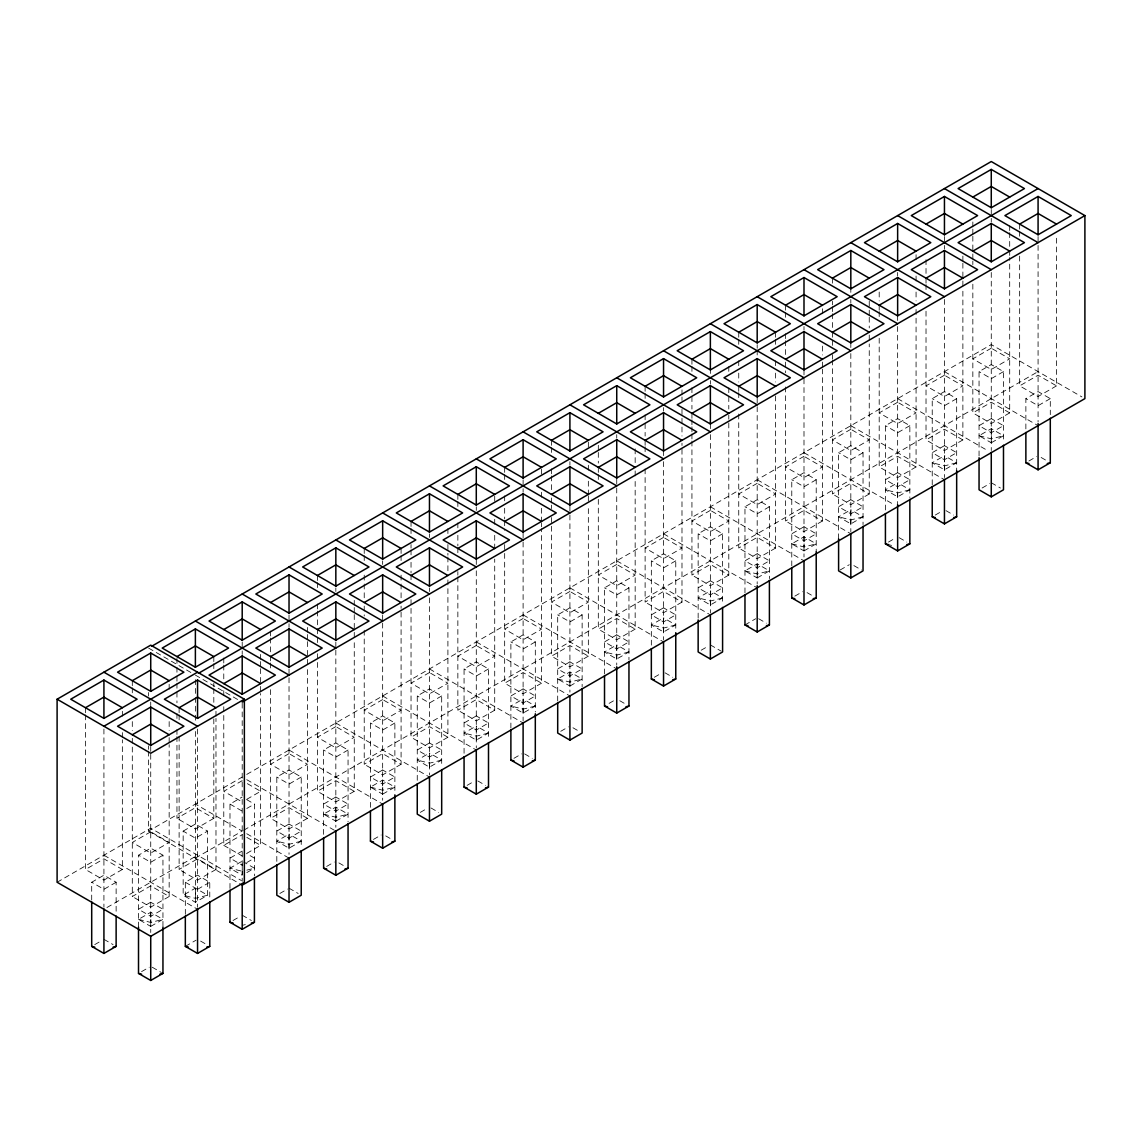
<?xml version="1.0" encoding="UTF-8"?>
<svg xmlns="http://www.w3.org/2000/svg" width="1142" height="1142" viewBox="0 0 1142 1142"><rect width="100%" height="100%" fill="white"/><g stroke="black" fill="none" stroke-linecap="round" stroke-linejoin="round"><path stroke-width="0.75" stroke-dasharray="5 3.75" d="M150.73 926.405L162.949 919.353L150.73 912.287L138.51 919.353L150.73 926.405L150.815 919.31M242.275 871.303L242.204 875.257L229.985 868.206L242.204 861.139L242.275 871.303L229.985 868.206M289.026 848.221L289.026 834.117L276.807 841.169L289.026 848.221L301.231 841.169L289.026 834.117M335.834 821.198L348.053 814.146L335.834 807.094L323.614 814.146L335.834 821.198L335.919 814.103M382.656 794.161L394.875 787.109L382.656 780.057L370.436 787.109L382.656 794.161L382.727 787.081M429.463 767.138L429.463 753.035L417.258 760.087L429.463 767.138L441.683 760.087L429.463 753.035M476.285 740.102L476.285 725.998L464.066 733.05L476.285 740.102L488.505 733.05L476.285 725.998M523.107 713.079L523.107 698.975L510.888 706.027L523.107 713.079L535.312 706.027L523.107 698.975M569.915 686.042L582.135 678.99L569.915 671.939L557.696 678.99L569.915 686.042L570.001 678.962M616.737 659.02L616.737 644.916L604.518 651.968L616.737 659.02L628.957 651.968L616.737 644.916M663.545 631.983L663.545 617.879L651.34 624.931L663.545 631.983L675.764 624.931L663.545 617.879M710.367 604.96L710.367 590.857L698.147 597.908L710.367 604.96L722.586 597.908L710.367 590.857M757.189 577.938L769.408 570.872L757.189 563.82L744.969 570.872L757.189 577.938L757.26 570.843M803.997 550.901L816.216 543.849L803.997 536.797L791.777 543.849L803.997 550.901L804.082 543.806M850.819 523.878L850.819 509.76L838.599 516.812L850.819 523.878L863.038 516.812L850.819 509.76M897.641 496.841L897.641 482.738L885.421 489.79L897.641 496.841L909.846 489.79L897.641 482.738M944.448 469.819L944.448 455.701L932.229 462.767L944.448 469.819L956.668 462.767L944.448 455.701M991.27 442.782L1003.49 435.73L991.27 428.678L979.051 435.73L991.27 442.782L991.342 435.702M57.1 882.252L150.73 828.193L241.347 880.511M148.574 751.136L148.574 831.105L242.204 777.045M246.729 774.433L991.27 344.584L1081.874 396.888M85.479 714.835L85.479 869.476L103.922 858.841L122.351 869.476L122.351 739.731M176.953 736.576L176.953 818.329L195.382 807.694L213.811 818.329L213.811 715.235M242.204 780.657L223.775 791.306L242.204 801.941M91.703 900.067L91.703 882.252L103.922 875.2L116.127 882.252L116.127 914.314M138.51 927.09L138.51 855.215L150.73 848.163L162.949 855.215L162.949 927.09M183.163 831.105L195.382 824.053L207.601 831.105L207.601 895.228L195.382 902.28L183.163 895.228L183.163 831.105L195.382 838.157L207.601 831.105M229.985 888.419L229.985 804.082L242.204 797.016M276.807 861.382L276.807 777.045L289.026 769.993L301.231 777.045L301.231 847.136M323.614 834.359L323.614 750.023L335.834 742.957L348.053 750.023L348.053 821.883M370.436 807.323L370.436 722.986L382.656 715.934L394.875 722.986L394.875 793.076M417.258 780.3L417.258 695.963L429.463 688.912L441.683 695.963L441.683 766.054M464.066 753.263L464.066 668.927L476.285 661.875L488.505 668.927L488.505 739.017M510.888 728.025L510.888 641.904L523.107 634.852L535.312 641.904L535.312 711.994M557.696 700.988L557.696 614.867L569.915 607.815L582.135 614.867L582.135 686.742M604.518 673.966L604.518 587.845L616.737 580.793L628.957 587.845L628.957 659.705M651.34 645.144L651.34 560.808L663.545 553.756L675.764 560.808L675.764 630.898M698.147 618.122L698.147 533.785L710.367 526.733L722.586 533.785L722.586 603.875M744.969 592.869L744.969 506.748L757.189 499.696L769.408 506.748L769.408 578.623M791.777 565.847L791.777 479.726L803.997 472.674L816.216 479.726L816.216 551.6M838.599 538.81L838.599 452.689L850.819 445.637L863.038 452.689L863.038 524.563M885.421 510.003L885.421 425.666L897.641 418.614L909.846 425.666L909.846 497.541M932.229 484.75L932.229 398.629L944.448 391.578L956.668 398.629L956.668 470.504M979.051 455.943L979.051 371.607L991.27 364.555L1003.49 371.607L1003.49 441.697M122.351 869.476L103.922 880.125L85.479 869.476M213.811 818.329L195.382 828.978L176.953 818.329M246.815 799.286L260.633 791.306L246.815 783.326M116.127 882.252L103.922 889.304L91.703 882.252M162.949 855.215L150.73 862.281L138.51 855.215M246.786 808.479L254.423 804.082L254.423 875.943M301.231 777.045L289.026 784.097L276.807 777.045M348.053 750.023L335.834 757.075L323.614 750.023M394.875 722.986L382.656 730.038L370.436 722.986M441.683 695.963L429.463 703.015L417.258 695.963M488.505 668.927L476.285 675.978L464.066 668.927M535.312 641.904L523.107 648.956L510.888 641.904M582.135 614.867L569.915 621.919L557.696 614.867M628.957 587.845L616.737 594.896L604.518 587.845M675.764 560.808L663.545 567.86L651.34 560.808M722.586 533.785L710.367 540.837L698.147 533.785M769.408 506.748L757.189 513.8L744.969 506.748M816.216 479.726L803.997 486.777L791.777 479.726M863.038 452.689L850.819 459.755L838.599 452.689M909.846 425.666L897.641 432.718L885.421 425.666M956.668 398.629L944.448 405.695L932.229 398.629M1003.49 371.607L991.27 378.659L979.051 371.607M106.934 907.533L197.552 855.215M195.382 858.127L242.204 831.105L195.382 804.082M243.717 830.234L1038.078 371.607M132.301 738.317L132.301 896.513L150.73 885.864L169.159 896.513L169.159 744.684M179.123 736.162L179.123 869.476L197.552 858.841L215.981 869.476L215.981 718.389M223.775 706.712L223.775 845.366L242.204 834.716M270.583 689.625L270.583 818.329L289.026 807.694L307.455 818.329L307.455 666.514M317.405 653.709L317.405 791.306L335.834 780.657L354.263 791.306L354.263 639.477M364.227 630.227L364.227 764.269L382.656 753.634L401.085 764.269L401.085 606.074M411.034 599.65L411.034 737.247L429.463 726.612L447.907 737.247L447.907 579.051M457.856 576.91L457.856 710.224L476.285 699.575L494.714 710.224L494.714 559.123M504.664 553.427L504.664 683.187L523.107 672.552L541.536 683.187L541.536 528.546M551.486 517.512L551.486 656.165L569.915 645.515L588.344 656.165L588.344 505.078M598.308 499.368L598.308 629.128L616.737 618.493L635.166 629.128L635.166 478.041M645.116 468.791L645.116 602.105L663.545 591.456L681.988 602.105L681.988 443.167M691.938 441.026L691.938 575.068L710.367 564.433L728.796 575.068L728.796 415.103M738.746 413.989L738.746 548.046L757.189 537.397L775.618 548.046L775.618 392.662M785.568 386.967L785.568 521.009L803.997 510.374L822.426 521.009L822.426 369.194M832.39 359.944L832.39 493.986L850.819 483.337L869.248 493.986L869.248 343.942M879.197 338.246L879.197 466.95L897.641 456.315L916.07 466.95L916.07 308.026M926.019 311.209L926.019 439.927L944.448 429.278L962.877 439.927L962.877 288.098M972.841 284.187L972.841 412.89L991.27 402.255L1009.699 412.89L1009.699 257.521M1019.649 256.108L1019.649 385.868L1038.078 375.218L1056.521 385.868L1056.521 234.781M185.332 914.314L185.332 882.252L197.552 875.2L209.771 882.252L209.771 900.067M242.204 851.076L229.985 858.127L242.204 865.193M1025.873 428.921L1025.873 398.629L1038.078 391.578L1050.297 398.629L1050.297 414.66M169.159 896.513L150.73 907.148L132.301 896.513M215.981 869.476L197.552 880.125L179.123 869.476M246.815 853.345L260.633 845.366L260.633 693.537M307.455 818.329L289.026 828.978L270.583 818.329M354.263 791.306L335.834 801.941L317.405 791.306M401.085 764.269L382.656 774.918L364.227 764.269M447.907 737.247L429.463 747.882L411.034 737.247M494.714 710.224L476.285 720.859L457.856 710.224M541.536 683.187L523.107 693.836L504.664 683.187M588.344 656.165L569.915 666.8L551.486 656.165M635.166 629.128L616.737 639.777L598.308 629.128M681.988 602.105L663.545 612.74L645.116 602.105M728.796 575.068L710.367 585.718L691.938 575.068M775.618 548.046L757.189 558.681L738.746 548.046M822.426 521.009L803.997 531.658L785.568 521.009M869.248 493.986L850.819 504.621L832.39 493.986M916.07 466.95L897.641 477.599L879.197 466.95M962.877 439.927L944.448 450.562L926.019 439.927M1009.699 412.89L991.27 423.539L972.841 412.89M1056.521 385.868L1038.078 396.502L1019.649 385.868M94.757 944.605L100.867 941.079M197.552 889.304L209.771 882.252M246.786 862.538L254.423 858.127L246.786 853.731M1050.297 398.629L1038.078 405.695L1025.873 398.629M246.786 872.602L254.423 868.206L243.731 862.024M141.565 971.642L149.202 967.231M185.332 946.375L196.024 940.209M233.039 920.495L239.149 916.969M279.861 893.472L287.498 889.061M326.669 866.435L334.306 862.024M373.491 839.413L381.128 835.002M420.299 812.376L426.409 808.85M467.121 785.353L473.231 781.827M513.943 758.317L521.58 753.906M560.751 731.294L568.388 726.883M609.1 703.372L615.21 699.846M654.395 677.235L660.49 673.709M701.202 650.198L707.312 646.672M744.969 624.931L755.661 618.764M794.832 596.138L802.469 591.742M840.127 570.001L849.291 564.705M888.476 542.079L894.586 538.553M935.284 515.056L941.393 511.53M982.106 488.019L989.743 483.623M1028.913 460.997L1036.551 456.586M979.051 435.73L991.342 438.842L1003.49 435.73M956.668 462.767L944.534 465.865L932.229 462.767M909.846 489.79L897.712 492.901L885.421 489.79M863.038 516.812L850.89 519.924L838.599 516.812M791.777 543.849L804.082 546.961L816.216 543.849M744.969 570.872L757.26 573.983L769.408 570.872M722.586 597.908L710.452 601.006L698.147 597.908M675.764 624.931L663.63 628.043L651.34 624.931M628.957 651.968L616.808 655.065L604.518 651.968M557.696 678.99L570.001 682.102L582.135 678.99M535.312 706.027L523.179 709.125L510.888 706.027M488.505 733.05L476.371 736.162L464.066 733.05M441.683 760.087L429.549 763.184L417.258 760.087M370.436 787.109L382.727 790.221L394.875 787.109M323.614 814.146L335.919 817.244L348.053 814.146M301.231 841.169L289.097 844.281L276.807 841.169M246.829 870.147L254.423 868.206M138.51 919.353L150.815 922.451L162.949 919.353M242.275 925.363L245.316 924.592M888.49 544.62L891.559 545.405M944.448 371.607L1038.078 425.666M1041.133 457.471L1047.243 460.997M897.641 398.629L988.244 450.947M991.27 482.738L1000.435 488.019M850.819 425.666L944.448 479.726M945.976 510.645L953.613 515.056M803.997 452.689L894.614 505.007M899.168 537.682L906.791 542.079M757.189 479.726L850.819 533.785M853.873 565.59L861.511 570.001M710.367 506.748L803.997 560.808M807.051 592.612L813.161 596.138M663.545 533.785L757.189 587.845M758.716 618.764L766.353 623.175M616.737 560.808L708.854 613.996M710.367 644.916L721.059 651.083M569.915 587.845L663.545 641.904M665.072 672.824L672.709 677.235M523.107 614.867L616.737 668.927M619.792 700.731L625.902 704.257M476.285 641.904L569.915 695.963M572.97 727.768L579.08 731.294M429.463 668.927L523.107 722.986M524.635 753.906L532.258 758.317M382.656 695.963L476.285 750.023M477.813 780.942L485.45 785.353M335.834 722.986L429.463 777.045M430.991 807.965L438.628 812.376M190.857 672.481L148.574 648.071L148.574 651.625M195.382 675.093L237.679 699.518M289.026 750.023L382.656 804.082M385.71 835.887L391.82 839.413M246.729 779.658L335.834 831.105M246.786 799.671L254.423 804.082M338.889 862.909L344.998 866.435M229.985 804.082L242.204 811.134M246.729 833.717L289.026 858.127M246.815 837.386L260.633 845.366M223.775 845.366L242.204 856M289.026 888.176L298.176 893.472M148.574 831.105L240.691 884.293M185.332 882.252L207.601 895.228L195.468 898.34L183.163 895.228L195.382 888.176L195.382 902.28L195.382 731.208M242.204 915.199L251.368 920.495M103.922 855.215L197.552 909.275M200.607 941.079L206.716 944.605M103.922 939.324L113.087 944.605M152.257 967.231L161.422 972.527M991.27 428.678L991.342 438.842M803.997 536.797L804.082 546.961M757.189 563.82L757.26 573.983M569.915 671.939L570.001 682.102M382.656 780.057L382.727 790.221M335.834 807.094L335.919 817.244M150.73 912.287L150.815 922.451M1038.078 236.537L1038.078 243.689M1038.078 245.416L1038.078 421.869M1019.649 224.118L1019.649 229.442M1019.649 231.226L1019.649 236.551M1009.699 225.531L1009.699 230.855M1009.699 232.64L1009.699 248.628M1009.699 250.412L1009.699 255.737M991.27 209.5L991.27 216.666M991.27 218.393L991.27 221.991M991.27 272.453L991.27 450.533M972.841 221.976L972.841 227.301M972.841 229.085L972.841 234.41M972.841 236.194L972.841 252.182M972.841 253.967L972.841 259.291M972.841 261.075L972.841 264.63M962.877 256.108L962.877 261.447M962.877 263.217L962.877 279.219M962.877 280.989L962.877 287.056M944.448 236.537L944.448 243.689M944.448 245.416L944.448 249.027M944.448 299.475L944.448 477.556M926.019 259.662L926.019 273.88M926.019 278.177L926.019 283.501M926.019 284.544L926.019 291.653M916.07 254.695L916.07 260.033M916.07 276.021L916.07 281.36M916.07 292.024L916.07 300.917M897.641 272.453L897.641 276.05M897.641 316.891L897.641 320.488M897.641 326.512L897.641 504.735M879.197 292.024L879.197 300.917M879.197 305.2L879.197 310.538M879.197 311.58L879.197 318.689M869.248 301.274L869.248 308.383M869.248 310.167L869.248 315.506M869.248 317.276L869.248 327.94M869.248 335.049L869.248 342.157M850.819 288.812L850.819 292.366M850.819 299.475L850.819 303.087M850.819 342.871L850.819 347.525M850.819 353.535L850.819 531.758M832.39 278.177L832.39 283.501M832.39 301.274L832.39 304.828M832.39 306.613L832.39 311.952M832.39 313.722L832.39 327.94M832.39 332.236L832.39 338.603M832.39 340.387L832.39 345.712M832.39 354.605L832.39 358.888M822.426 308.754L822.426 314.093M822.426 346.083L822.426 354.976M822.426 362.085L822.426 368.152M803.997 326.512L803.997 330.109M803.997 369.908L803.997 378.102M803.997 378.83L803.997 557.01M785.568 305.2L785.568 310.538M785.568 312.308L785.568 317.647M785.568 333.635L785.568 338.974M785.568 340.759L785.568 354.976M785.568 362.085L785.568 372.749M775.618 332.236L775.618 337.561M775.618 339.345L775.618 344.67M775.618 360.672L775.618 365.997M775.618 373.12L775.618 381.999M757.189 344.656L757.189 348.253M757.189 349.98L757.189 357.146M757.189 397.973L757.189 584.033M738.746 332.236L738.746 337.561M738.746 339.345L738.746 344.67M738.746 360.672L738.746 365.997M738.746 373.12L738.746 381.999M738.746 386.296L738.746 391.62M738.746 392.662L738.746 398.729M728.796 366.368L728.796 371.707M728.796 387.695L728.796 394.804M728.796 396.588L728.796 409.036M710.367 369.908L710.367 373.463M710.367 380.572L710.367 384.169M710.367 425.01L710.367 428.607M710.367 434.631L710.367 612.854M691.938 359.259L691.938 364.598M691.938 366.368L691.938 371.707M691.938 387.695L691.938 394.804M691.938 396.588L691.938 409.036M691.938 413.318L691.938 418.657M691.938 419.699L691.938 425.766M691.938 426.808L691.938 432.875M691.938 433.917L691.938 439.984M681.988 389.85L681.988 395.175M681.988 396.959L681.988 400.514M681.988 409.393L681.988 416.502M681.988 418.286L681.988 436.058M663.545 407.594L663.545 411.191M663.545 450.99L663.545 455.629M663.545 461.653L663.545 639.877M645.116 386.296L645.116 391.62M645.116 393.405L645.116 398.729M645.116 414.732L645.116 421.841M645.116 423.611L645.116 436.058M645.116 440.341L645.116 445.68M645.116 446.722L645.116 452.789M635.166 448.863L635.166 463.095M635.166 470.932L635.166 476.271M616.737 434.631L616.737 438.228M616.737 479.069L616.737 486.906M616.737 487.948L616.737 665.129M598.308 445.309L598.308 450.647M598.308 452.418L598.308 463.095M598.308 467.378L598.308 472.717M598.308 474.487L598.308 481.596M588.344 442.125L588.344 449.234M588.344 465.237L588.344 470.561M588.344 481.225L588.344 495.457M588.344 496.185L588.344 503.294M569.915 461.653L569.915 465.251M569.915 506.092L569.915 513.986M569.915 514.985L569.915 692.152M551.486 440.341L551.486 445.68M551.486 447.464L551.486 454.573M551.486 468.791L551.486 474.116M551.486 475.9L551.486 491.902M551.486 497.955L551.486 503.294M551.486 505.078L551.486 508.633M541.536 469.148L541.536 476.271M541.536 492.259L541.536 497.598M541.536 508.261L541.536 522.479M541.536 523.207L541.536 526.762M523.107 479.797L523.107 486.949M523.107 488.69L523.107 492.288M523.107 533.114L523.107 541.008M523.107 542.007L523.107 720.973M504.664 467.378L504.664 472.717M504.664 474.487L504.664 479.826M504.664 495.814L504.664 501.152M504.664 508.261L504.664 518.925M504.664 520.709L504.664 530.316M504.664 544.548L504.664 551.657M494.714 496.185L494.714 503.294M494.714 519.296L494.714 524.621M494.714 535.284L494.714 549.502M476.285 506.82L476.285 510.431M476.285 560.151L476.285 564.491M476.285 570.814L476.285 747.996M457.856 494.4L457.856 499.739M457.856 501.524L457.856 506.848M457.856 522.85L457.856 528.175M457.856 535.284L457.856 545.947M457.856 547.732L457.856 553.071M457.856 571.571L457.856 575.125M447.907 528.546L447.907 535.655M447.907 544.548L447.907 555.212M447.907 556.982L447.907 572.984M429.463 533.856L429.463 537.454M429.463 587.916L429.463 591.513M429.463 597.851L429.463 775.018M411.034 521.437L411.034 526.762M411.034 528.546L411.034 533.885M411.034 544.548L411.034 548.103M411.034 549.873L411.034 555.212M411.034 562.321L411.034 572.984M411.034 574.754L411.034 580.093M401.085 548.46L401.085 553.799M401.085 555.569L401.085 562.692M401.085 575.125L401.085 582.234M401.085 584.019L401.085 600.007M382.656 560.879L382.656 564.491M382.656 614.938L382.656 622.105M382.656 623.089L382.656 800.271M364.227 548.46L364.227 553.799M364.227 555.569L364.227 562.692M364.227 575.125L364.227 582.234M364.227 584.019L364.227 600.007M364.227 606.074L364.227 616.009M354.263 600.378L354.263 605.717M354.263 607.487L354.263 612.826M354.263 614.596L354.263 630.598M354.263 632.368L354.263 637.707M335.834 587.916L335.834 591.513M335.834 641.975L335.834 649.127M335.834 650.126L335.834 827.308M317.405 575.497L317.405 580.821M317.405 582.606L317.405 587.93M317.405 603.932L317.405 609.271M317.405 611.041L317.405 627.044M317.405 628.814L317.405 643.046M307.455 627.415L307.455 632.739M307.455 634.524L307.455 639.848M307.455 641.633L307.455 657.621M307.455 659.405L307.455 664.73M289.026 614.938L289.026 627.429M289.026 668.998L289.026 854.33M270.583 630.969L270.583 636.294M270.583 638.078L270.583 654.066M270.583 655.851L270.583 661.175M270.583 662.96L270.583 670.068M260.633 654.437L260.633 659.776M260.633 661.546L260.633 666.885M260.633 668.655L260.633 684.658M260.633 686.428L260.633 691.767M242.204 641.975L242.204 649.127M242.204 650.854L242.204 654.466M242.204 703.144L242.204 881.367M223.775 657.992L223.775 663.331M223.775 665.101L223.775 679.319M223.775 690.724L223.775 696.049M215.981 711.28L215.981 716.619M213.811 656.579L213.811 661.917M213.811 663.688L213.811 669.026M213.811 683.244L213.811 686.799M213.811 688.583L213.811 704.571M197.552 729.039L197.552 907.262M195.382 679.661L195.382 695.706M195.382 697.448L195.382 713.479M195.382 715.22L195.382 722.372M179.123 707.726L179.123 713.065M179.123 714.835L179.123 720.174M176.953 658.363L176.953 665.472M176.953 667.242L176.953 674.351M176.953 676.135L176.953 681.474M176.953 683.244L176.953 690.353M176.953 692.138L176.953 702.801M176.953 713.465L176.953 718.789M176.953 729.452L176.953 734.791M169.159 684.258L169.159 689.582M169.159 721.587L169.159 730.466M169.159 737.575L169.159 743.642M150.73 702.002L150.73 705.613M150.73 746.44L150.73 753.606M150.73 754.291L150.73 932.514M148.574 692.495L148.574 696.049M148.574 745.812L148.574 749.366M132.301 680.703L132.301 686.028M132.301 687.812L132.301 693.137M132.301 721.587L132.301 730.466M122.351 711.28L122.351 716.619M122.351 732.607L122.351 737.946M103.922 729.039L103.922 907.262M85.479 707.726L85.479 713.065M150.73 831.804L132.301 842.453L150.73 853.088L169.159 842.453L150.73 831.804M289.026 753.634L270.583 764.269L289.026 774.918L307.455 764.269L289.026 753.634M335.834 726.612L317.405 737.247L335.834 747.882L354.263 737.247L335.834 726.612M382.656 699.575L364.227 710.224L382.656 720.859L401.085 710.224L382.656 699.575M429.463 672.552L411.034 683.187L429.463 693.836L447.907 683.187L429.463 672.552M476.285 645.515L457.856 656.165L476.285 666.8L494.714 656.165L476.285 645.515M523.107 618.493L504.664 629.128L523.107 639.777L541.536 629.128L523.107 618.493M569.915 591.456L551.486 602.105L569.915 612.74L588.344 602.105L569.915 591.456M616.737 564.433L598.308 575.068L616.737 585.718L635.166 575.068L616.737 564.433M663.545 537.397L645.116 548.046L663.545 558.681L681.988 548.046L663.545 537.397M710.367 510.374L691.938 521.009L710.367 531.658L728.796 521.009L710.367 510.374M757.189 483.337L738.746 493.986L757.189 504.621L775.618 493.986L757.189 483.337M803.997 456.315L785.568 466.95L803.997 477.599L822.426 466.95L803.997 456.315M850.819 429.278L832.39 439.927L850.819 450.562L869.248 439.927L850.819 429.278M897.641 402.255L879.197 412.89L897.641 423.539L916.07 412.89L897.641 402.255M944.448 375.218L926.019 385.868L944.448 396.502L962.877 385.868L944.448 375.218M991.27 348.196L972.841 358.831L991.27 369.48L1009.699 358.831L991.27 348.196M150.73 902.223L138.51 909.275L150.73 916.341L162.949 909.275L150.73 902.223M289.026 824.053L276.807 831.105L289.026 838.157L301.231 831.105L289.026 824.053M335.834 797.016L323.614 804.082L335.834 811.134L348.053 804.082L335.834 797.016M382.656 769.993L370.436 777.045L382.656 784.097L394.875 777.045L382.656 769.993M429.463 742.957L417.258 750.023L429.463 757.075L441.683 750.023L429.463 742.957M476.285 715.934L464.066 722.986L476.285 730.038L488.505 722.986L476.285 715.934M523.107 688.912L510.888 695.963L523.107 703.015L535.312 695.963L523.107 688.912M569.915 661.875L557.696 668.927L569.915 675.978L582.135 668.927L569.915 661.875M616.737 634.852L604.518 641.904L616.737 648.956L628.957 641.904L616.737 634.852M663.545 607.815L651.34 614.867L663.545 621.919L675.764 614.867L663.545 607.815M710.367 580.793L698.147 587.845L710.367 594.896L722.586 587.845L710.367 580.793M757.189 553.756L744.969 560.808L757.189 567.86L769.408 560.808L757.189 553.756M803.997 526.733L791.777 533.785L803.997 540.837L816.216 533.785L803.997 526.733M850.819 499.696L838.599 506.748L850.819 513.8L863.038 506.748L850.819 499.696M897.641 472.674L885.421 479.726L897.641 486.777L909.846 479.726L897.641 472.674M944.448 445.637L932.229 452.689L944.448 459.755L956.668 452.689L944.448 445.637M991.27 418.614L979.051 425.666L991.27 432.718L1003.49 425.666L991.27 418.614"/><path stroke-width="1.5" d="M57.1 699.218L150.73 645.159L244.359 699.218L244.359 882.252L150.73 936.312L57.1 882.252L57.1 699.218L150.73 753.277L244.359 699.218M151.586 646.329L991.27 161.536L1084.9 215.595L1084.9 398.629L242.204 885.164M103.922 680.061L70.733 699.218L103.922 718.375L137.097 699.218L103.922 680.061L103.922 718.418M150.73 653.038L117.555 672.181L150.73 691.338L183.905 672.181L150.73 653.038L150.73 691.381M195.382 628.914L162.207 648.071L195.382 667.228L228.557 648.071L195.382 628.914L195.382 667.271M242.204 601.891L209.029 621.034L242.204 640.191L275.379 621.034L242.204 601.891L242.204 640.248M289.026 574.854L255.837 594.011L289.026 613.168L322.201 594.011L289.026 574.854L289.026 613.211M335.834 547.832L302.659 566.974L335.834 586.132L369.009 566.974L335.834 547.832L335.834 586.189M382.656 520.795L349.481 539.952L382.656 559.109L415.831 539.952L382.656 520.795L382.656 559.152M429.463 493.772L396.288 512.929L429.463 532.072L462.653 512.929L429.463 493.772L429.463 532.129M476.285 466.735L443.11 485.892L476.285 505.05L509.46 485.892L476.285 466.735L476.285 505.092M523.107 439.713L489.918 458.87L523.107 478.013L556.282 458.87L523.107 439.713L523.107 478.07M569.915 412.676L536.74 431.833L569.915 450.99L603.09 431.833L569.915 412.676L569.915 451.033M616.737 385.653L583.562 404.81L616.737 423.953L649.912 404.81L616.737 385.653L616.737 424.01M663.545 358.617L630.37 377.774L663.545 396.931L696.734 377.774L663.545 358.617L663.545 396.973M710.367 331.594L677.192 350.751L710.367 369.908L743.542 350.751L710.367 331.594L710.367 369.951M757.189 304.557L724.014 323.714L757.189 342.871L790.364 323.714L757.189 304.557L757.189 342.914M803.997 277.535L770.821 296.692L803.997 315.849L837.172 296.692L803.997 277.535L803.997 315.891M850.819 250.498L817.643 269.655L850.819 288.812L883.994 269.655L850.819 250.498L850.819 288.855M897.641 223.475L864.451 242.632L897.641 261.789L930.816 242.632L897.641 223.475L897.641 261.832M944.448 196.453L911.273 215.595L944.448 234.752L977.623 215.595L944.448 196.453L944.448 234.795M991.27 169.416L958.095 188.573L991.27 207.73L1024.445 188.573L991.27 169.416L991.27 207.773M85.479 707.726L103.922 697.091L122.351 707.726M132.301 680.703L150.73 670.054L169.159 680.703M176.953 656.579L195.382 645.944L213.811 656.579M223.775 629.556L242.204 618.907L260.633 629.556M270.583 602.519L289.026 591.884L307.455 602.519M317.405 575.497L335.834 564.847L354.263 575.497M364.227 548.46L382.656 537.825L401.085 548.46M411.034 521.437L429.463 510.788L447.907 521.437M457.856 494.4L476.285 483.765L494.714 494.4M504.664 467.378L523.107 456.743L541.536 467.378M551.486 440.341L569.915 429.706L588.344 440.341M598.308 413.318L616.737 402.683L635.166 413.318M645.116 386.296L663.545 375.647L681.988 386.296M691.938 359.259L710.367 348.624L728.796 359.259M738.746 332.236L757.189 321.587L775.618 332.236M785.568 305.2L803.997 294.565L822.426 305.2M832.39 278.177L850.819 267.528L869.248 278.177M879.197 251.14L897.641 240.505L916.07 251.14M926.019 224.118L944.448 213.468L962.877 224.118M972.841 197.081L991.27 186.446L1009.699 197.081M103.922 726.241L197.552 672.181M198.408 673.352L1038.078 188.573M150.73 707.084L117.555 726.241L150.73 745.398L183.905 726.241L150.73 707.084L150.73 745.441M197.552 680.061L164.377 699.218L197.552 718.375L230.727 699.218L197.552 680.061L197.552 718.418M242.204 655.951L209.029 675.093L242.204 694.25L275.379 675.093L242.204 655.951L242.204 694.293M289.026 628.914L255.837 648.071L289.026 667.228L322.201 648.071L289.026 628.914L289.026 667.271M335.834 601.891L302.659 621.034L335.834 640.191L369.009 621.034L335.834 601.891L335.834 640.248M382.656 574.854L349.481 594.011L382.656 613.168L415.831 594.011L382.656 574.854L382.656 613.211M429.463 547.832L396.288 566.974L429.463 586.132L462.653 566.974L429.463 547.832L429.463 586.189M476.285 520.795L443.11 539.952L476.285 559.109L509.46 539.952L476.285 520.795L476.285 559.152M523.107 493.772L489.918 512.929L523.107 532.072L556.282 512.929L523.107 493.772L523.107 532.129M569.915 466.735L536.74 485.892L569.915 505.05L603.09 485.892L569.915 466.735L569.915 505.092M616.737 439.713L583.562 458.87L616.737 478.013L649.912 458.87L616.737 439.713L616.737 478.07M663.545 412.676L630.37 431.833L663.545 450.99L696.734 431.833L663.545 412.676L663.545 451.033M710.367 385.653L677.192 404.81L710.367 423.953L743.542 404.81L710.367 385.653L710.367 424.01M757.189 358.617L724.014 377.774L757.189 396.931L790.364 377.774L757.189 358.617L757.189 396.973M803.997 331.594L770.821 350.751L803.997 369.908L837.172 350.751L803.997 331.594L803.997 369.951M850.819 304.557L817.643 323.714L850.819 342.871L883.994 323.714L850.819 304.557L850.819 342.914M897.641 277.535L864.451 296.692L897.641 315.849L930.816 296.692L897.641 277.535L897.641 315.891M944.448 250.498L911.273 269.655L944.448 288.812L977.623 269.655L944.448 250.498L944.448 288.855M991.27 223.475L958.095 242.632L991.27 261.789L1024.445 242.632L991.27 223.475L991.27 261.832M1038.078 196.453L1004.903 215.595L1038.078 234.752L1071.267 215.595L1038.078 196.453L1038.078 234.795M132.301 734.763L150.73 724.114L169.159 734.763M179.123 707.726L197.552 697.091L215.981 707.726M223.775 683.615L242.204 672.966L260.633 683.615M270.583 656.579L289.026 645.944L307.455 656.579M317.405 629.556L335.834 618.907L354.263 629.556M364.227 602.519L382.656 591.884L401.085 602.519M411.034 575.497L429.463 564.847L447.907 575.497M457.856 548.46L476.285 537.825L494.714 548.46M504.664 521.437L523.107 510.788L541.536 521.437M551.486 494.4L569.915 483.765L588.344 494.4M598.308 467.378L616.737 456.743L635.166 467.378M645.116 440.341L663.545 429.706L681.988 440.341M691.938 413.318L710.367 402.683L728.796 413.318M738.746 386.296L757.189 375.647L775.618 386.296M785.568 359.259L803.997 348.624L822.426 359.259M832.39 332.236L850.819 321.587L869.248 332.236M879.197 305.2L897.641 294.565L916.07 305.2M926.019 278.177L944.448 267.528L962.877 278.177M972.841 251.14L991.27 240.505L1009.699 251.14M1019.649 224.118L1038.078 213.468L1056.521 224.118M242.204 702.13L1084.9 215.595M91.703 901.852L91.703 946.375L103.922 953.427L116.127 946.375L116.127 916.098M138.51 927.09L138.51 973.398L150.73 980.464L162.949 973.398L162.949 927.09M185.332 916.098L185.332 946.375L197.552 953.427L209.771 946.375L209.771 901.852M229.985 890.189L229.985 922.265L242.204 929.317L254.423 922.265L254.423 877.727M276.807 864.951L276.807 895.228L289.026 902.28L301.231 895.228L301.231 850.704M323.614 837.914L323.614 868.206L335.834 875.257L348.053 868.206L348.053 823.668M370.436 810.891L370.436 841.169L382.656 848.221L394.875 841.169L394.875 794.861M417.258 783.855L417.258 814.146L429.463 821.198L441.683 814.146L441.683 769.608M464.066 756.832L464.066 787.109L476.285 794.161L488.505 787.109L488.505 742.586M510.888 729.795L510.888 760.087L523.107 767.138L535.312 760.087L535.312 713.764M557.696 702.773L557.696 733.05L569.915 740.102L582.135 733.05L582.135 688.526M604.518 675.736L604.518 706.027L616.737 713.079L628.957 706.027L628.957 661.489M651.34 648.713L651.34 678.99L663.545 686.042L675.764 678.99L675.764 632.682M698.147 619.906L698.147 651.968L710.367 659.02L722.586 651.968L722.586 607.43M744.969 594.654L744.969 624.931L757.189 631.983L769.408 624.931L769.408 580.407M791.777 567.631L791.777 597.908L803.997 604.96L816.216 597.908L816.216 551.6M838.599 538.81L838.599 570.872L850.819 577.938L863.038 570.872L863.038 526.348M885.421 513.572L885.421 543.849L897.641 550.901L909.846 543.849L909.846 499.311M932.229 486.535L932.229 516.812L944.448 523.878L956.668 516.812L956.668 470.504M979.051 457.728L979.051 489.79L991.27 496.841L1003.49 489.79L1003.49 445.266M1025.873 432.475L1025.873 462.767L1038.078 469.819L1050.297 462.767L1050.297 418.229M1047.271 463.538L1050.297 462.767M953.627 517.597L956.668 516.812M906.819 544.62L909.846 543.849M813.19 598.679L816.216 597.908M766.368 625.716L769.408 624.931M672.738 679.775L675.764 678.99M625.916 706.798L628.957 706.027M532.286 760.857L535.312 760.087M485.464 787.894L488.505 787.109M391.834 841.939L394.875 841.169M345.012 868.976L348.053 868.206M113.101 947.146L116.127 946.375M251.383 923.036L254.423 922.265M206.731 947.146L209.771 946.375M159.923 974.183L162.949 973.398M1025.873 462.767L1028.942 463.538M932.229 516.812L935.312 517.597M885.421 543.849L888.49 544.62M791.777 597.908L794.861 598.679M744.969 624.931L748.039 625.716M651.34 678.99L654.409 679.775M604.518 706.027L607.587 706.798M510.888 760.087L513.957 760.857M464.066 787.109L467.135 787.894M370.436 841.169L373.505 841.939M323.614 868.206L326.698 868.976M229.985 922.265L233.054 923.036M185.332 946.375L188.401 947.146M91.703 946.375L94.772 947.146M138.51 973.398L141.594 974.183M944.448 188.573L1038.078 242.632M897.641 215.595L991.27 269.655M850.819 242.632L944.448 296.692M803.997 269.655L897.641 323.714M757.189 296.692L850.819 350.751M710.367 323.714L803.997 377.774M663.545 350.751L757.189 404.81M616.737 377.774L710.367 431.833M569.915 404.81L663.545 458.87M523.107 431.833L616.737 485.892M476.285 458.87L569.915 512.929M429.463 485.892L523.107 539.952M382.656 512.929L476.285 566.974M335.834 539.952L429.463 594.011M289.026 566.974L382.656 621.034M242.204 594.011L335.834 648.071M195.382 621.034L289.026 675.093M103.922 672.181L197.552 726.241M1038.078 423.496L1038.078 469.819M991.27 452.318L991.27 496.841M944.448 479.34L944.448 523.878M897.641 504.593L897.641 550.901M850.819 533.4L850.819 577.938M803.997 560.437L803.997 604.96M757.189 585.675L757.189 631.983M710.367 614.482L710.367 659.02M663.545 641.519L663.545 686.042M616.737 666.771L616.737 713.079M569.915 695.578L569.915 740.102M523.107 722.601L523.107 767.138M476.285 749.637L476.285 794.161M429.463 776.66L429.463 821.198M382.656 803.697L382.656 848.221M335.834 830.719L335.834 875.257M289.026 857.756L289.026 902.28M242.204 884.779L242.204 929.317M197.552 908.904L197.552 953.427M150.73 935.926L150.73 980.464M103.922 908.904L103.922 953.427"/></g></svg>
